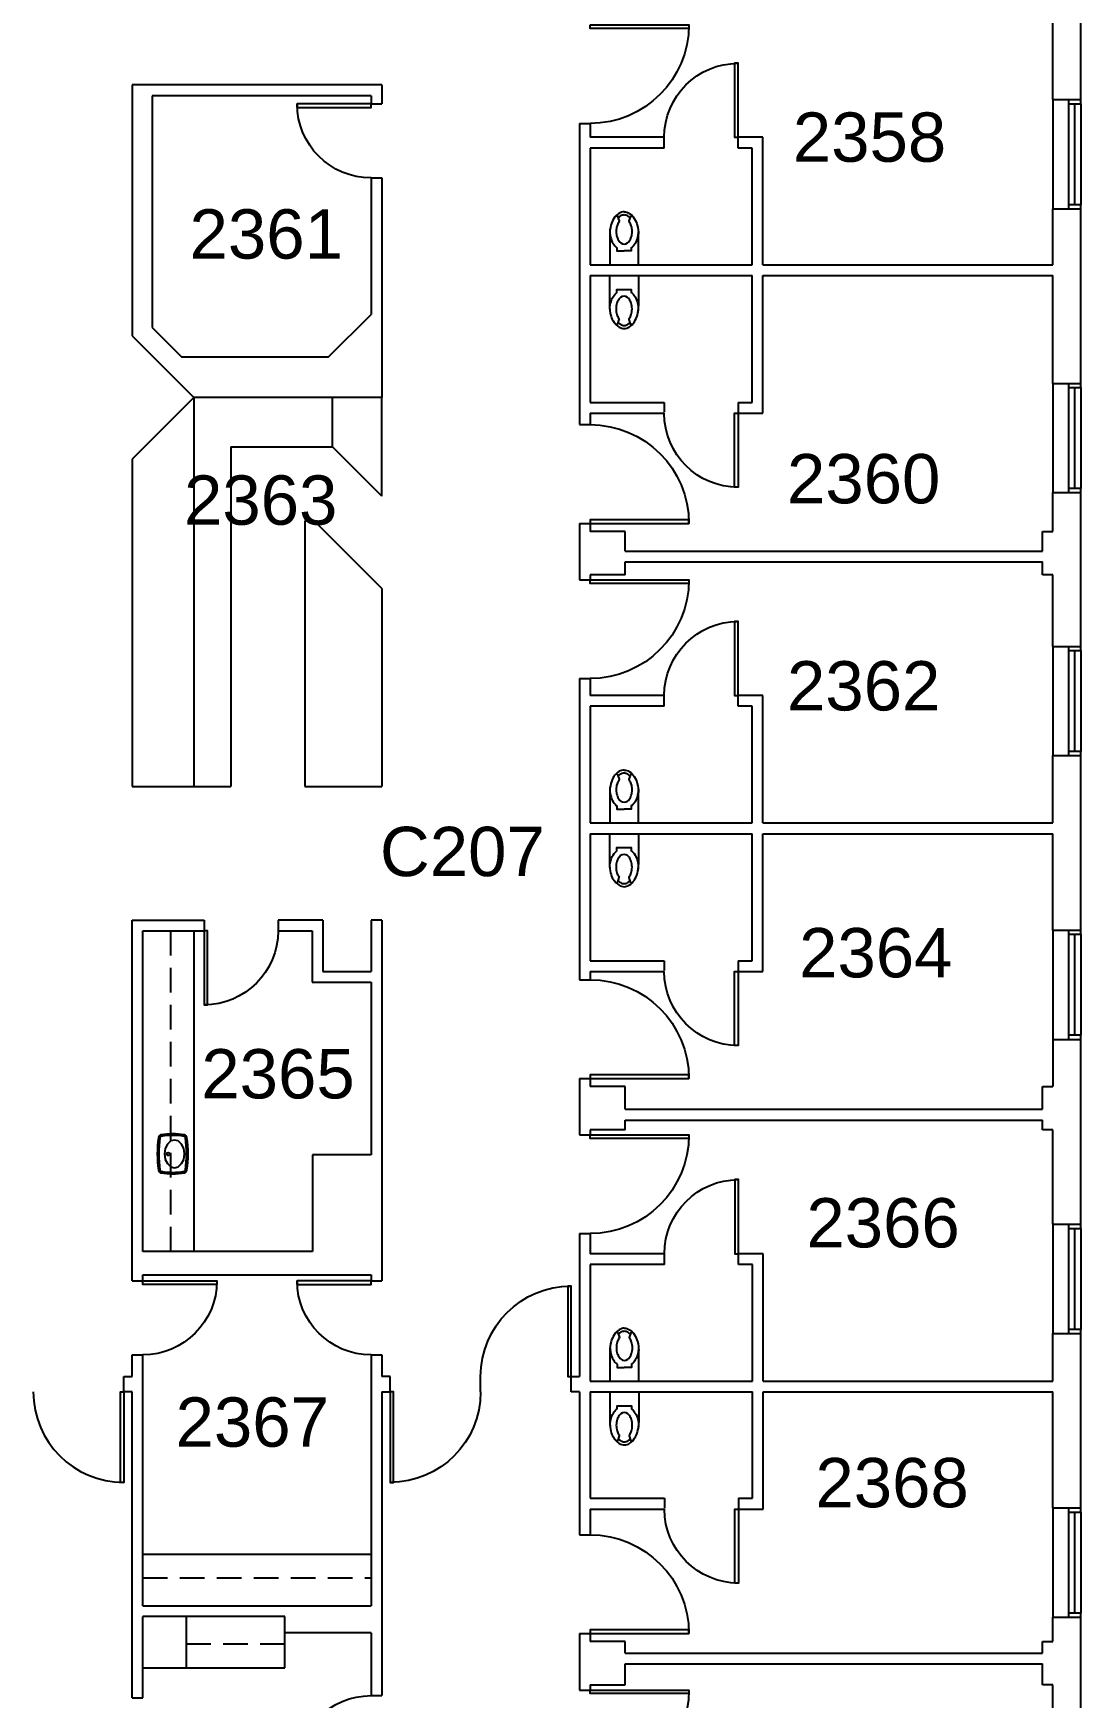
# Model space of a CAD drawing. Header units: inches. Extents: x -1132 to 7533, y -2240 to 4304.
# Drawn here: x 5001 to 5510, y 1436 to 2246 of the extents above; entities that cross this region are included whole.
import ezdxf

# ---------------------------------------------------------------- set-up
doc = ezdxf.new("R2010")
doc.units = ezdxf.units.IN
doc.header["$LTSCALE"] = 96
doc.header["$MEASUREMENT"] = 0
doc.linetypes.add('HIDDEN2', pattern=[0.1875, 0.125, -0.0625])
doc.layers.get('0').update_dxf_attribs({"linetype": 'CONTINUOUS'})
for name, color, linetype in [('A-ANNO-ROOM', 4, 'CONTINUOUS'), ('A-DOOR', 2, 'CONTINUOUS'), ('A-FLOR-CASE', 3, 'CONTINUOUS'), ('A-FLOR-CASE-UPPR', 3, 'HIDDEN2'), ('A-FLOR-PFIX', 2, 'CONTINUOUS'), ('A-GLAZ', 2, 'CONTINUOUS'), ('A-GLAZ-SILL', 1, 'CONTINUOUS'), ('A-WALL-FULL', 6, 'CONTINUOUS')]:
    doc.layers.add(name, color=color, linetype=linetype)
doc.styles.add('ARIAL', font='arial.ttf')

# ---------------------------------------------------------------- blocks, each defined once
blk = doc.blocks.new('P2477016')
for p, q in [((-3.6, -23.83), (-3.6, -23.83)), ((-2.5, -21.07), (-2.5, -21.07))]:
    blk.add_line(p, q)
blk.add_lwpolyline([(7, -14.88), (7, 0), (-7, 0), (-7, -14.88)])
for points in [[(-6.89, -16.21, -0.074934), (-6.34, -12.56, -0.085426), (-4.87, -9.67, -0.066386), (-3.5, -8.26), (-3.5, -6.71), (0, -6.71)], [(6.89, -16.21, 0.074934), (6.34, -12.56, 0.085426), (4.87, -9.67, 0.066386), (3.5, -8.26), (3.5, -6.71), (0, -6.71)], [(0, -25.75, -0.143932), (-2.5, -25.02, -0.107177), (-4.95, -22.56, -0.077997), (-6.43, -19.21, -0.065232), (-7, -14.88)], [(3.99, -23.72, -0.562484), (3.16, -23.53), (2.42, -21.3, -0.238976), (2.49, -20.85, 0.08035), (3.42, -18.98, 0.074934), (3.84, -16.21, 0.074934), (3.42, -13.45, 0.085426), (2.41, -11.46, 0.066386), (1.6, -10.62, 0.330534), (-1.7, -10.62, 0.066386), (-2.51, -11.46, 0.085426), (-3.52, -13.45, 0.074934), (-3.94, -16.21, 0.074934), (-3.52, -18.98, 0.08035), (-2.59, -20.85, -0.238976), (-2.52, -21.3), (-3.25, -23.5, -0.549653), (-4.07, -23.71)], [(0, -25.75, 0.143932), (2.5, -25.02, 0.107177), (4.95, -22.56, 0.077997), (6.43, -19.21, 0.065232), (7, -14.88)], [(-2.98, -22.67, 0.063273), (-1.69, -23.75, 0.143932), (0, -24.25)], [(0, -24.25, 0.143932), (1.69, -23.75, 0.059203), (2.9, -22.75)]]:
    blk.add_lwpolyline(points, format="xyb")
blk = doc.blocks.new('WC')
for p, q in [((-23.83, 5.11), (-23.83, 5.11)), ((-21.07, 4.02), (-21.07, 4.02))]:
    blk.add_line(p, q)
for points in [[(-16.21, 8.45, -0.074934), (-12.56, 7.9, -0.085426), (-9.67, 6.43, -0.066386), (-8.26, 5.06), (-6.71, 5.06), (-6.71, -1.94), (-8.26, -1.94, -0.066386), (-9.67, -3.31, -0.085426), (-12.56, -4.78, -0.111314), (-17.99, -5.2)], [(-16.4, 8.44, -0.022673), (-14.88, 8.51), (0, 8.51), (0, 4.53), (0, 1.51), (0, -1.51), (0, -5.49), (-14.88, -5.49)], [(-23.75, 5.53, 0.06085), (-25.02, 4.01, 0.143932), (-25.75, 1.51)], [(-25.75, 1.51, 0.143932), (-25.02, -0.99, 0.107177), (-22.56, -3.44, 0.077997), (-19.21, -4.92, 0.065232), (-14.88, -5.49)], [(-22.67, 4.49, 0.063273), (-23.75, 3.2, 0.143932), (-24.25, 1.51)], [(-24.25, 1.51, 0.143932), (-23.75, -0.18, 0.059203), (-22.75, -1.39)], [(-23.72, -2.48, -0.562484), (-23.53, -1.65), (-21.3, -0.91, -0.238976), (-20.85, -0.98, 0.08035), (-18.98, -1.91, 0.074934), (-16.21, -2.33, 0.074934), (-13.45, -1.91, 0.085426), (-11.46, -0.9, 0.066386), (-10.62, -0.09, 0.330534), (-10.62, 3.21, 0.066386), (-11.46, 4.02, 0.085426), (-13.45, 5.03, 0.074934), (-16.21, 5.45, 0.074934), (-18.98, 5.03, 0.08035), (-20.85, 4.1, -0.238976), (-21.3, 4.03), (-23.5, 4.76, -0.549653), (-23.71, 5.58)]]:
    blk.add_lwpolyline(points, format="xyb")
for centre, radius, start, end in [((-16.21, -3.93), 12.38, 90, 107.14164), ((-18.32, 0.47), 7.43, 126.67248, 136.57416), ((-17.04, -1.24), 9.56, 107.14164, 126.67248)]:
    blk.add_arc(centre, radius, start, end)
blk = doc.blocks.new('*U50')
for p, q in [((0, 0), (0, 0)), ((48, 0), (48, 0))]:
    blk.add_line(p, q)
blk.add_lwpolyline([(0, 0), (0, -48), (1.75, -48), (1.75, 0)], close=True)
blk.add_arc((0, 0), 48, 270, 0)
blk = doc.blocks.new('*U51')
for p, q in [((0, 0), (0, 0)), ((-48, 0), (-48, 0))]:
    blk.add_line(p, q)
blk.add_lwpolyline([(0, 0), (0, -48), (-1.75, -48), (-1.75, 0)], close=True)
blk.add_arc((0, 0), 48, 180, 270)
blk = doc.blocks.new('*U52')
for p, q in [((0, 0), (0, 0)), ((48, 0), (48, 0))]:
    blk.add_line(p, q)
blk.add_lwpolyline([(0, 0), (0, -48), (1.75, -48), (1.75, 0)], close=True)
blk.add_arc((0, 0), 48, 270, 0)
blk = doc.blocks.new('*U49')
for p, q in [((0, 0), (0, 0)), ((48, 0), (48, 0))]:
    blk.add_line(p, q)
blk.add_lwpolyline([(0, 0), (0, -48), (1.75, -48), (1.75, 0)], close=True)
blk.add_arc((0, 0), 48, 270, 0)
blk = doc.blocks.new('*U47')
for p, q in [((0, 0), (0, 0)), ((-36, 0), (-36, 0))]:
    blk.add_line(p, q)
blk.add_lwpolyline([(0, 0), (0, 36), (-1.75, 36), (-1.75, 0)], close=True)
blk.add_arc((0, 0), 36, 90, 180)
blk = doc.blocks.new('*U55')
for p, q in [((0, 0), (0, 0)), ((36, 0), (36, 0))]:
    blk.add_line(p, q)
blk.add_lwpolyline([(0, 0), (0, 36), (1.75, 36), (1.75, 0)], close=True)
blk.add_arc((0, 0), 36, 0, 90)
blk = doc.blocks.new('*U54')
for p, q in [((0, 0), (0, 0)), ((36, 0), (36, 0))]:
    blk.add_line(p, q)
blk.add_lwpolyline([(0, 0), (0, -36), (1.75, -36), (1.75, 0)], close=True)
blk.add_arc((0, 0), 36, 270, 0)
blk = doc.blocks.new('*U70')
for p, q in [((0, 0), (0, 0)), ((-46, 0), (-46, 0))]:
    blk.add_line(p, q)
blk.add_lwpolyline([(0, 0), (0, -46), (-1.75, -46), (-1.75, 0)], close=True)
blk.add_arc((0, 0), 46, 180, 270)
blk = doc.blocks.new('*U65')
for p, q in [((0, 0), (0, 0)), ((-36, 0), (-36, 0))]:
    blk.add_line(p, q)
blk.add_lwpolyline([(0, 0), (0, -36), (-1.75, -36), (-1.75, 0)], close=True)
blk.add_arc((0, 0), 36, 180, 270)
blk = doc.blocks.new('*U66')
for p, q in [((0, 0), (0, 0)), ((36, 0), (36, 0))]:
    blk.add_line(p, q)
blk.add_lwpolyline([(0, 0), (0, -36), (1.75, -36), (1.75, 0)], close=True)
blk.add_arc((0, 0), 36, 270, 0)
blk = doc.blocks.new('*U67')
for p, q in [((0, 0), (0, 0)), ((36, 0), (36, 0))]:
    blk.add_line(p, q)
blk.add_lwpolyline([(0, 0), (0, 36), (1.75, 36), (1.75, 0)], close=True)
blk.add_arc((0, 0), 36, 0, 90)

msp = doc.modelspace()

# ---------------------------------------------------------------- linework, layer by layer
at = {"layer": 'A-DOOR'}
msp.add_line((5218.55, 1584.64), (5218.55, 1592.14), dxfattribs=at)
at = {"layer": 'A-FLOR-CASE'}
for p, q in [((5079.05, 2068.41), (5049.05, 2038.41)), ((5079.05, 2068.41), (5079.05, 1878.91)), ((5146.55, 2044.41), (5146.55, 2068.41)), ((5170.55, 2020.41), (5170.55, 2068.41)), ((5097.06, 2044.41), (5146.55, 2044.41)), ((5097.06, 2044.41), (5097.06, 1879.16)), ((5170.55, 2020.41), (5146.55, 2044.41)), ((5049.05, 2038.41), (5049.05, 1879.16)), ((5133.05, 2008.41), (5133.05, 1879.16)), ((5133.05, 2008.41), (5137.64, 2008.41)), ((5170.55, 1975.49), (5137.64, 2008.41)), ((5170.55, 1975.49), (5170.55, 1879.16)), ((5049.05, 1879.16), (5097.06, 1879.16)), ((5133.05, 1879.16), (5170.55, 1879.16)), ((5079.3, 1652.91), (5079.3, 1808.91)), ((5054.3, 1505.66), (5165.3, 1505.66)), ((5075.39, 1475.41), (5075.39, 1450.41)), ((5123.39, 1450.41), (5123.39, 1467.41)), ((5054.3, 1450.41), (5123.39, 1450.41))]:
    msp.add_line(p, q, dxfattribs=at)
at = {"layer": 'A-FLOR-CASE-UPPR'}
for p, q in [((5067.8, 1808.91), (5067.8, 1652.91)), ((5054.3, 1494.16), (5165.3, 1494.16)), ((5123.39, 1461.91), (5075.39, 1461.91))]:
    msp.add_line(p, q, dxfattribs=at)
at = {"layer": 'A-FLOR-PFIX'}
for points in [[(5061.91, 1692.49, 0.319535), (5063.11, 1691.24, 0.093638), (5074.51, 1691.24, 0.319535), (5075.72, 1692.49, 0.073603), (5075.72, 1708.4, 0.319535), (5074.51, 1709.65, 0.093638), (5063.11, 1709.65, 0.319535), (5061.91, 1708.4, 0.073603)], [(5062.65, 1692.6, 0.319535), (5063.25, 1691.98, 0.093638), (5074.37, 1691.98, 0.319535), (5074.98, 1692.6, 0.073603), (5074.98, 1708.29, 0.319535), (5074.37, 1708.91, 0.093638), (5063.25, 1708.91, 0.319535), (5062.65, 1708.29, 0.073603)]]:
    msp.add_lwpolyline(points, format="xyb", close=True, dxfattribs=at)
msp.add_lwpolyline([(5069.7, 1693.7), (5071.49, 1694.18), (5073.17, 1695.68), (5074.21, 1697.78), (5074.61, 1700.44), (5074.21, 1703.11), (5073.17, 1705.21), (5071.49, 1706.71), (5069.7, 1707.19), (5067.91, 1706.71), (5066.23, 1705.21), (5065.19, 1703.11), (5064.79, 1700.44), (5065.19, 1697.78), (5066.23, 1695.68), (5067.91, 1694.18)], close=True, dxfattribs=at)
msp.add_circle((5066.66, 1700.44), 0.749, dxfattribs=at)
at = {"layer": 'A-GLAZ'}
for p, q in [((5504.3, 2211.24), (5504.3, 2162.11)), ((5507.3, 2211.24), (5507.3, 2162.11)), ((5510.3, 2211.24), (5510.3, 2162.11)), ((5504.3, 2073.24), (5504.3, 2024.11)), ((5507.3, 2073.24), (5507.3, 2024.11)), ((5510.3, 2073.24), (5510.3, 2024.11)), ((5504.3, 1945.28), (5504.3, 1896.15)), ((5507.3, 1945.28), (5507.3, 1896.15)), ((5510.3, 1945.28), (5510.3, 1896.15)), ((5504.3, 1807.28), (5504.3, 1758.15)), ((5507.3, 1807.28), (5507.3, 1758.15)), ((5510.3, 1807.28), (5510.3, 1758.15)), ((5504.3, 1664.22), (5504.3, 1615.08)), ((5507.3, 1664.22), (5507.3, 1615.08)), ((5510.3, 1664.22), (5510.3, 1615.08)), ((5504.3, 1526.22), (5504.3, 1477.08)), ((5507.3, 1526.22), (5507.3, 1477.08)), ((5510.3, 1526.22), (5510.3, 1477.08))]:
    msp.add_line(p, q, dxfattribs=at)
at = {"layer": 'A-GLAZ-SILL'}
for p, q in [((5496.8, 2213.24), (5496.8, 2160.11)), ((5496.8, 2075.24), (5496.8, 2022.11)), ((5496.8, 1947.28), (5496.8, 1894.15)), ((5496.8, 1809.28), (5496.8, 1756.15)), ((5496.8, 1666.22), (5496.8, 1613.08)), ((5496.8, 1528.22), (5496.8, 1475.08))]:
    msp.add_line(p, q, dxfattribs=at)
at = {"layer": 'A-WALL-FULL'}
for p, q in [((5510.3, 2211.24), (5510.3, 2289.08)), ((5496.8, 2213.24), (5496.8, 2252.17)), ((5170.55, 2220.41), (5049.05, 2220.41)), ((5049.05, 2220.41), (5049.05, 2098.41)), ((5170.55, 2220.41), (5170.55, 2211.16)), ((5165.3, 2215.16), (5058.8, 2215.16)), ((5058.8, 2215.16), (5058.8, 2102.44)), ((5165.3, 2215.16), (5165.3, 2211.16)), ((5165.3, 2211.16), (5170.55, 2211.16)), ((5496.8, 2213.24), (5510.3, 2213.24)), ((5504.3, 2213.24), (5504.3, 2211.24)), ((5504.3, 2211.24), (5510.3, 2211.24)), ((5266.55, 2201.65), (5271.8, 2201.65)), ((5266.55, 2201.65), (5266.55, 2055.15)), ((5271.8, 2201.65), (5271.8, 2194.93)), ((5307.8, 2194.93), (5271.8, 2194.93)), ((5307.8, 2189.68), (5307.8, 2194.93)), ((5355.8, 2194.93), (5343.8, 2194.93)), ((5343.8, 2189.68), (5343.8, 2194.93)), ((5355.8, 2132.92), (5355.8, 2194.93)), ((5307.8, 2189.68), (5271.8, 2189.68)), ((5271.8, 2189.68), (5271.8, 2132.92)), ((5350.55, 2189.68), (5343.8, 2189.68)), ((5350.55, 2132.92), (5350.55, 2189.68)), ((5165.3, 2175.16), (5170.55, 2175.16)), ((5165.3, 2175.16), (5165.3, 2108.76)), ((5170.55, 2175.16), (5170.55, 2068.41)), ((5510.3, 2162.11), (5504.3, 2162.11)), ((5504.3, 2162.11), (5504.3, 2160.11)), ((5510.3, 2073.24), (5510.3, 2162.11)), ((5496.8, 2132.92), (5496.8, 2160.11)), ((5496.8, 2160.11), (5510.3, 2160.11)), ((5271.8, 2132.92), (5350.55, 2132.92)), ((5355.8, 2132.92), (5496.8, 2132.92)), ((5271.8, 2127.67), (5350.55, 2127.67)), ((5271.8, 2127.67), (5271.8, 2065.92)), ((5350.55, 2065.92), (5350.55, 2127.67)), ((5355.8, 2127.67), (5496.8, 2127.67)), ((5355.8, 2060.67), (5355.8, 2127.67)), ((5496.8, 2075.24), (5496.8, 2127.67)), ((5144.44, 2087.91), (5165.3, 2108.76)), ((5049.05, 2098.41), (5079.05, 2068.41)), ((5058.8, 2102.44), (5073.34, 2087.91)), ((5144.44, 2087.91), (5073.34, 2087.91)), ((5496.8, 2075.24), (5510.3, 2075.24)), ((5504.3, 2075.24), (5504.3, 2073.24)), ((5504.3, 2073.24), (5510.3, 2073.24)), ((5170.55, 2068.41), (5079.05, 2068.41)), ((5271.8, 2065.92), (5307.8, 2065.92)), ((5307.8, 2065.92), (5307.8, 2061.18)), ((5343.8, 2065.92), (5343.8, 2060.67)), ((5343.8, 2065.92), (5350.55, 2065.92)), ((5271.8, 2060.67), (5307.8, 2060.67)), ((5271.8, 2060.67), (5271.8, 2055.15)), ((5343.8, 2060.67), (5355.8, 2060.67)), ((5266.55, 2055.15), (5271.8, 2055.15)), ((5510.3, 2024.11), (5504.3, 2024.11)), ((5504.3, 2024.11), (5504.3, 2022.11)), ((5510.3, 1945.28), (5510.3, 2024.11)), ((5496.8, 2003.17), (5496.8, 2022.11)), ((5496.8, 2022.11), (5510.3, 2022.11)), ((5266.55, 2007.15), (5271.8, 2007.15)), ((5266.55, 2007.15), (5266.55, 1979.65)), ((5271.8, 2007.15), (5271.8, 2003.17)), ((5288.8, 2003.17), (5271.8, 2003.17)), ((5288.8, 1993.67), (5288.8, 2003.17)), ((5491.8, 2003.17), (5496.8, 2003.17)), ((5491.8, 1993.67), (5491.8, 2003.17)), ((5288.8, 1993.67), (5491.8, 1993.67)), ((5288.8, 1988.42), (5491.8, 1988.42)), ((5288.8, 1982.17), (5288.8, 1988.42)), ((5491.8, 1982.17), (5491.8, 1988.42)), ((5266.55, 1979.65), (5271.8, 1979.65)), ((5271.8, 1982.17), (5271.8, 1979.65)), ((5288.8, 1982.17), (5271.8, 1982.17)), ((5496.8, 1982.17), (5491.8, 1982.17)), ((5496.8, 1947.28), (5496.8, 1982.17)), ((5496.8, 1947.28), (5510.3, 1947.28)), ((5504.3, 1947.28), (5504.3, 1945.28)), ((5504.3, 1945.28), (5510.3, 1945.28)), ((5266.55, 1931.65), (5271.8, 1931.65)), ((5266.55, 1931.65), (5266.55, 1785.15)), ((5271.8, 1931.65), (5271.8, 1923.41)), ((5307.8, 1923.41), (5271.8, 1923.41)), ((5307.8, 1918.16), (5307.8, 1923.41)), ((5343.8, 1918.16), (5343.8, 1923.41)), ((5355.8, 1923.41), (5343.8, 1923.41)), ((5355.8, 1861.4), (5355.8, 1923.41)), ((5307.8, 1918.16), (5271.8, 1918.16)), ((5271.8, 1918.16), (5271.8, 1861.4)), ((5350.55, 1918.16), (5343.8, 1918.16)), ((5350.55, 1861.4), (5350.55, 1918.16)), ((5510.3, 1896.15), (5504.3, 1896.15)), ((5504.3, 1896.15), (5504.3, 1894.15)), ((5510.3, 1807.28), (5510.3, 1896.15)), ((5496.8, 1861.41), (5496.8, 1894.15)), ((5496.8, 1894.15), (5510.3, 1894.15)), ((5271.8, 1861.4), (5350.55, 1861.4)), ((5271.8, 1856.15), (5350.55, 1856.15)), ((5271.8, 1856.15), (5271.8, 1794.39)), ((5350.55, 1794.39), (5350.55, 1856.15)), ((5355.8, 1861.4), (5496.8, 1861.41)), ((5355.8, 1856.15), (5496.8, 1856.16)), ((5355.8, 1789.14), (5355.8, 1856.15)), ((5496.8, 1809.28), (5496.8, 1856.16)), ((5049.05, 1638.66), (5049.05, 1814.16)), ((5049.05, 1814.16), (5084.05, 1814.16)), ((5084.05, 1814.16), (5084.05, 1808.91)), ((5141.81, 1814.16), (5120.05, 1814.16)), ((5120.05, 1814.16), (5120.05, 1808.91)), ((5141.81, 1814.16), (5141.81, 1789.16)), ((5170.55, 1814.16), (5165.3, 1814.16)), ((5165.3, 1814.16), (5165.3, 1789.16)), ((5170.55, 1814.16), (5170.55, 1638.66)), ((5054.3, 1652.91), (5054.3, 1808.91)), ((5054.3, 1808.91), (5084.05, 1808.91)), ((5120.05, 1808.91), (5136.56, 1808.91)), ((5136.56, 1808.91), (5136.56, 1783.91)), ((5496.8, 1809.28), (5510.3, 1809.28)), ((5504.3, 1809.28), (5504.3, 1807.28)), ((5504.3, 1807.28), (5510.3, 1807.28)), ((5271.8, 1794.39), (5307.8, 1794.39)), ((5307.8, 1794.39), (5307.8, 1789.64)), ((5343.8, 1794.39), (5350.55, 1794.39)), ((5343.8, 1794.39), (5343.8, 1789.14)), ((5136.56, 1783.91), (5165.3, 1783.91)), ((5141.81, 1789.16), (5165.3, 1789.16)), ((5165.3, 1783.91), (5165.3, 1699.91)), ((5266.55, 1785.15), (5271.8, 1785.15)), ((5271.8, 1789.14), (5307.8, 1789.14)), ((5271.8, 1789.14), (5271.8, 1785.15)), ((5343.8, 1789.14), (5355.8, 1789.14)), ((5510.3, 1758.15), (5504.3, 1758.15)), ((5504.3, 1758.15), (5504.3, 1756.15)), ((5510.3, 1664.22), (5510.3, 1758.15)), ((5496.8, 1756.15), (5496.8, 1733.17)), ((5496.8, 1756.15), (5510.3, 1756.15)), ((5266.55, 1737.15), (5271.8, 1737.15)), ((5266.55, 1737.15), (5266.55, 1709.65)), ((5271.8, 1737.15), (5271.8, 1733.17)), ((5288.8, 1733.17), (5271.8, 1733.17)), ((5288.8, 1722.15), (5288.8, 1733.17)), ((5491.8, 1733.17), (5496.8, 1733.17)), ((5491.8, 1722.15), (5491.8, 1733.17)), ((5288.8, 1722.15), (5491.8, 1722.15)), ((5288.8, 1716.9), (5491.8, 1716.9)), ((5288.8, 1712.17), (5288.8, 1716.9)), ((5491.8, 1712.17), (5491.8, 1716.9)), ((5266.55, 1709.65), (5271.8, 1709.65)), ((5271.8, 1712.17), (5271.8, 1709.65)), ((5288.8, 1712.17), (5271.8, 1712.17)), ((5496.8, 1712.17), (5491.8, 1712.17)), ((5496.8, 1666.22), (5496.8, 1712.17)), ((5165.3, 1699.91), (5136.8, 1699.91)), ((5136.8, 1699.91), (5136.8, 1652.91)), ((5266.55, 1661.65), (5271.8, 1661.65)), ((5266.55, 1661.65), (5266.55, 1592.14)), ((5271.8, 1661.65), (5271.8, 1651.9)), ((5496.8, 1666.22), (5510.3, 1666.22)), ((5504.3, 1666.22), (5504.3, 1664.22)), ((5504.3, 1664.22), (5510.3, 1664.22)), ((5136.8, 1652.91), (5054.3, 1652.91)), ((5307.92, 1651.9), (5271.8, 1651.9)), ((5307.92, 1646.65), (5307.92, 1651.9)), ((5355.92, 1651.9), (5343.92, 1651.9)), ((5343.92, 1646.65), (5343.92, 1651.9)), ((5355.92, 1589.89), (5355.92, 1651.9)), ((5307.92, 1646.65), (5271.8, 1646.65)), ((5271.8, 1646.65), (5271.8, 1589.89)), ((5350.67, 1646.65), (5343.92, 1646.65)), ((5350.67, 1589.89), (5350.67, 1646.65)), ((5049.05, 1638.66), (5054.3, 1638.66)), ((5054.3, 1638.66), (5054.3, 1641.66)), ((5054.3, 1641.66), (5165.3, 1641.66)), ((5165.3, 1641.66), (5165.3, 1638.66)), ((5165.3, 1638.66), (5170.55, 1638.66)), ((5496.8, 1589.9), (5496.8, 1613.08)), ((5496.8, 1613.08), (5510.3, 1613.08)), ((5510.3, 1615.08), (5504.3, 1615.08)), ((5504.3, 1615.08), (5504.3, 1613.08)), ((5510.3, 1526.22), (5510.3, 1615.08)), ((5049.05, 1592.14), (5049.05, 1602.72)), ((5049.05, 1602.66), (5054.3, 1602.66)), ((5054.3, 1480.66), (5054.3, 1602.66)), ((5165.3, 1602.66), (5170.55, 1602.66)), ((5165.3, 1602.66), (5165.3, 1480.66)), ((5170.55, 1602.66), (5170.55, 1592.14)), ((5045.05, 1584.64), (5045.05, 1592.14)), ((5045.05, 1592.14), (5049.05, 1592.14)), ((5174.55, 1592.14), (5170.55, 1592.14)), ((5174.55, 1584.64), (5174.55, 1592.14)), ((5262.55, 1584.64), (5262.55, 1592.14)), ((5262.55, 1592.14), (5266.55, 1592.14)), ((5271.8, 1589.89), (5350.67, 1589.89)), ((5355.92, 1589.89), (5496.8, 1589.9)), ((5049.05, 1584.64), (5045.05, 1584.64)), ((5049.05, 1435.91), (5049.05, 1584.64)), ((5170.55, 1584.64), (5174.55, 1584.64)), ((5170.55, 1584.64), (5170.55, 1436.91)), ((5266.55, 1584.64), (5262.55, 1584.64)), ((5266.55, 1584.64), (5266.55, 1515.14)), ((5271.8, 1584.64), (5350.67, 1584.64)), ((5271.8, 1584.64), (5271.8, 1532.89)), ((5350.67, 1532.89), (5350.67, 1584.64)), ((5355.92, 1584.64), (5496.8, 1584.65)), ((5355.92, 1527.64), (5355.92, 1584.64)), ((5496.8, 1528.22), (5496.8, 1584.65)), ((5271.8, 1532.89), (5307.92, 1532.89)), ((5307.92, 1532.89), (5307.92, 1528.14)), ((5343.92, 1532.89), (5343.92, 1527.64)), ((5343.92, 1532.89), (5350.67, 1532.89)), ((5271.8, 1527.64), (5307.92, 1527.64)), ((5271.8, 1527.64), (5271.8, 1515.14)), ((5343.92, 1527.64), (5355.92, 1527.64)), ((5496.8, 1528.22), (5510.3, 1528.22)), ((5504.3, 1528.22), (5504.3, 1526.22)), ((5504.3, 1526.22), (5510.3, 1526.22)), ((5266.55, 1515.14), (5271.8, 1515.14)), ((5054.3, 1480.66), (5165.3, 1480.66)), ((5054.3, 1435.91), (5054.3, 1475.41)), ((5123.39, 1475.41), (5054.3, 1475.41)), ((5123.39, 1467.41), (5123.39, 1475.41)), ((5496.8, 1463.17), (5496.8, 1475.08)), ((5496.8, 1475.08), (5510.3, 1475.08)), ((5510.3, 1477.08), (5504.3, 1477.08)), ((5504.3, 1477.08), (5504.3, 1475.08)), ((5510.3, 1400.22), (5510.3, 1477.08)), ((5165.3, 1467.41), (5123.39, 1467.41)), ((5165.3, 1467.41), (5165.3, 1436.91)), ((5266.55, 1467.14), (5271.8, 1467.14)), ((5266.55, 1467.14), (5266.55, 1439.64)), ((5271.8, 1467.14), (5271.8, 1463.17)), ((5288.8, 1463.17), (5271.8, 1463.17)), ((5288.8, 1457.63), (5288.8, 1463.17)), ((5288.8, 1457.63), (5491.8, 1457.63)), ((5491.8, 1463.17), (5496.8, 1463.17)), ((5491.8, 1457.63), (5491.8, 1463.17)), ((5288.8, 1452.38), (5491.8, 1452.38)), ((5288.8, 1442.16), (5288.8, 1452.38)), ((5491.8, 1442.16), (5491.8, 1452.38)), ((5271.8, 1442.16), (5288.8, 1442.16)), ((5271.8, 1442.16), (5271.8, 1439.64)), ((5496.8, 1442.16), (5491.8, 1442.16)), ((5496.8, 1402.22), (5496.8, 1442.16)), ((5049.05, 1435.91), (5054.3, 1435.91)), ((5165.3, 1436.91), (5170.55, 1436.91)), ((5266.55, 1439.64), (5271.8, 1439.64))]:
    msp.add_line(p, q, dxfattribs=at)

# ---------------------------------------------------------------- block references
at = {"layer": 'A-DOOR', "xscale": -1, "rotation": 90}
for name, p in [('*U49', (5271.8, 2249.65)), ('*U55', (5165.3, 2211.16)), ('*U51', (5271.8, 2007.15)), ('*U52', (5271.8, 1979.65)), ('*U51', (5271.8, 1737.15)), ('*U50', (5271.8, 1709.65)), ('*U54', (5054.3, 1638.66)), ('*U55', (5165.3, 1638.66)), ('*U51', (5271.8, 1467.14)), ('*U47', (5165.3, 1400.91)), ('*U50', (5271.8, 1439.64))]:
    msp.add_blockref(name, p, dxfattribs=at)
at = {"layer": 'A-DOOR', "xscale": -1}
for name, p in [('*U67', (5343.8, 2194.93)), ('*U66', (5343.8, 2060.67)), ('*U67', (5343.8, 1923.41)), ('*U65', (5084.05, 1808.91)), ('*U66', (5343.8, 1789.14)), ('*U67', (5343.92, 1651.9)), ('*U66', (5343.92, 1527.64))]:
    msp.add_blockref(name, p, dxfattribs=at)
at = {"layer": 'A-DOOR', "xscale": -0.9565217391300394, "yscale": 0.9565217391304941, "zscale": 0.9565217391304348, "rotation": 180}
msp.add_blockref('*U70', (5262.55, 1592.14), dxfattribs=at)
at = {"layer": 'A-DOOR'}
for p, xscale, yscale, zscale in [((5045.05, 1584.64), 0.9565217391300394, 0.9565217391300394, 0.9565217391300394), ((5174.55, 1584.64), -0.9565217391300394, 0.9565217391304373, 0.9565217391304348)]:
    msp.add_blockref('*U70', p, dxfattribs=dict(at, xscale=xscale, yscale=yscale, zscale=zscale))
at = {"layer": 'A-FLOR-PFIX'}
for name, p, rotation in [('P2477016', (5288.29, 2132.92), 180), ('WC', (5289.84, 2127.67), 90), ('P2477016', (5288.29, 1861.4), 180), ('WC', (5289.84, 1856.15), 90), ('P2477016', (5288.41, 1589.89), 180), ('WC', (5289.96, 1584.64), 90)]:
    msp.add_blockref(name, p, dxfattribs=dict(at, rotation=rotation))

# ---------------------------------------------------------------- texts
at = {"layer": 'A-ANNO-ROOM', "style": 'ARIAL'}
for s, p in [('2358', (5370.34, 2183.03)), ('2361', (5077.03, 2135.92)), ('2360', (5367.49, 2016.87)), ('2363', (5074.33, 2006.48)), ('2362', (5367.49, 1916.12)), ('C207', (5169.6, 1835.54)), ('2364', (5373.39, 1786.3)), ('2365', (5082.74, 1727.41)), ('2366', (5376.93, 1654.92)), ('2367', (5070.23, 1558)), ('2368', (5381.32, 1528.53))]:
    msp.add_text(s, height=24, dxfattribs=at).set_placement(p)

doc.saveas('drawing.dxf')
